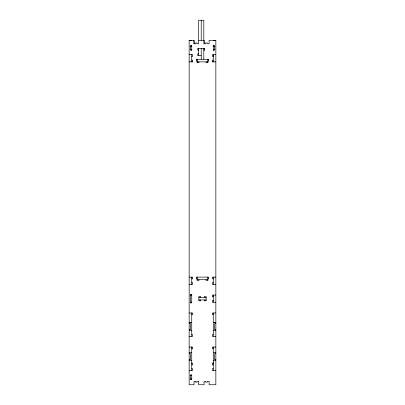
<?xml version="1.0" encoding="UTF-8"?>
<svg xmlns="http://www.w3.org/2000/svg" width="405" height="405" viewBox="0 0 405 405"><rect width="100%" height="100%" fill="white"/><g stroke="black" fill="none" stroke-linecap="round" stroke-linejoin="round"><path stroke-width="0.61" d="M198.921 61.864L198.921 62.729L197.2 62.729L197.2 61.003L196.339 61.003L196.339 59.282M206.099 61.864L206.099 62.729L207.821 62.729L207.821 61.003L208.681 61.003L208.681 59.282M213.268 362.323L213.268 363.224L212.407 363.224L212.407 364.945L213.268 364.945M191.742 379.115L191.55 379.505A0.739 0.739 0 0 1 190.694 379.536L190.451 375.42A0.648 0.648 0 0 1 191.094 374.777A0.648 0.648 0 0 1 191.742 375.42L190.127 375.42M213.268 45.973L213.46 45.588A0.739 0.739 0 0 1 214.311 45.557L214.559 49.668A0.648 0.648 0 0 1 213.911 50.316A0.648 0.648 0 0 1 213.268 49.668L214.883 49.668M203.806 40.343L203.806 20.25L198.642 20.25L198.642 43.786L196.906 43.786L196.921 42.925L195.747 42.925L195.757 43.786L194.025 43.786L194.035 40.343L189.155 40.343L189.155 384.75L194.035 384.75L194.035 381.308L195.757 381.308L195.757 382.168L196.921 382.168L196.921 381.308L198.642 381.308L198.642 384.75L204.079 384.75L204.079 381.308L205.806 381.308L205.806 382.168L207.38 382.168L207.38 381.308L209.107 381.308L209.107 384.75L215.85 384.75L215.85 40.343L209.091 40.343L209.091 43.786L207.37 43.786L207.38 42.925L205.791 42.925L205.791 43.786L204.069 43.786L204.069 40.343L198.642 40.343M189.155 40.586L191.742 40.586M213.268 40.586L215.85 40.586M190.127 46.079L191.742 46.079M213.268 46.079L214.883 46.079M203.796 50.098L204.667 50.098L204.667 48.377L197.767 48.377L197.767 50.098L198.642 50.098M190.127 49.668L191.742 49.668A0.648 0.648 0 0 1 191.094 50.316A0.648 0.648 0 0 1 190.451 49.668L190.644 45.588A0.739 0.739 0 0 1 191.494 45.557L191.742 45.973M198.642 53.83L197.767 53.83L197.767 55.551L201.224 55.551M189.155 54.69L192.603 54.69L192.603 56.411L191.742 56.411M215.85 54.69L212.407 54.69L212.407 56.411L213.268 56.411M196.217 59.282L208.777 59.282M191.742 60.142L192.613 60.142L192.613 61.864M213.278 60.142L212.407 60.142L212.417 61.864M189.145 61.864L192.901 61.864M197.078 61.864L207.912 61.864M212.093 61.864L215.85 61.864M189.15 277.121L192.603 277.121L192.603 278.842L191.742 278.842M215.855 277.121L212.407 277.121L212.407 278.842L213.268 278.842M197.2 278.842L196.339 278.842L196.339 277.121L208.681 277.121L208.681 278.842L207.821 278.842M197.088 279.703L207.922 279.703M191.742 282.574L192.603 282.574L192.603 284.295L189.155 284.295M213.268 282.574L212.407 282.574L212.407 284.295L215.85 284.295M190.127 295.058L191.742 295.058A0.648 0.648 0 0 0 191.094 294.415A0.648 0.648 0 0 0 190.451 295.058L190.451 302.236A0.648 0.648 0 0 0 191.094 302.879A0.648 0.648 0 0 0 191.742 302.236L190.127 302.236M215.85 295.058L212.407 295.058L212.407 296.784L213.268 296.784M213.268 296.495L213.587 296.495M198.698 297.356L206.307 297.356M198.698 299.938L206.307 299.938M213.268 300.515L212.407 300.515L212.407 302.236L215.85 302.236M213.268 300.799L213.587 300.799M189.155 312.999L192.603 312.999L192.603 314.72L191.742 314.72M215.85 312.999L212.407 312.999L212.407 314.72L213.268 314.72M189.155 322.679L191.742 322.679M213.268 322.679L215.85 322.679M189.155 322.714L191.742 322.714M213.268 322.714L215.85 322.714M189.155 323.696L190.451 323.696L190.451 329.721L189.155 329.721M215.85 323.696L214.559 323.696L214.559 329.721L215.85 329.721M189.155 330.708L191.742 330.743M213.268 330.743L215.85 330.708M191.742 334.596L192.603 334.596L192.603 336.317L189.155 336.317M213.268 334.596L212.407 334.596L212.407 336.317L215.85 336.317M189.155 347.08L192.603 347.08L192.603 348.801L191.742 348.801M215.85 347.08L212.407 347.08L212.407 348.801L213.268 348.801M189.155 352.654L191.742 352.654M213.268 352.689L215.85 352.689M189.155 353.676L190.451 353.676L190.451 359.701L189.155 359.701M215.85 353.676L214.559 353.676L214.559 359.701L215.85 359.701M189.155 360.718L191.742 360.683M213.268 360.718L215.85 360.718M191.418 363.148L191.742 363.148M213.268 363.148L213.587 363.148M191.742 363.224L192.603 363.224L192.603 364.945L191.742 364.945M191.742 368.677L192.603 368.677L192.603 370.398L189.155 370.398M213.268 368.677L212.407 368.677L212.407 370.398L215.85 370.398M190.127 379.009L191.742 379.009M213.278 45.289L213.278 46.529M213.278 54.574L213.278 56.432M213.268 40.343L213.268 40.687M213.268 45.112L213.268 50.422M213.268 54.69L213.258 61.864M213.268 277.121L213.268 284.512M213.268 295.058L213.268 302.343M213.268 312.893L213.268 336.317M213.268 346.867L213.268 370.828M207.805 59.282L207.821 62.729M207.811 277.121L207.821 280.564L206.099 280.564L206.099 279.703M204.657 48.377L204.657 50.098M204.373 297.356L204.373 296.495L206.099 296.495L206.099 300.799L204.373 300.799L204.373 299.938M204.079 40.343L204.079 43.786M203.806 48.377L203.806 59.282M201.224 20.25L201.224 40.343M201.224 48.377L201.224 59.282M200.642 297.356L200.642 296.495L198.921 296.495L198.921 300.799L200.642 300.799L200.642 299.938M198.921 279.703L198.921 280.564L197.2 280.564L197.194 277.121M198.642 48.377L198.642 55.551M197.189 59.282L197.2 62.729M194.025 40.343L194.025 43.786M191.742 40.343L191.742 40.687M191.742 45.112L191.742 50.422M191.752 54.574L191.732 61.864M191.742 277.121L191.742 284.512M191.742 294.197L191.742 303.097M191.742 312.857L191.742 336.317M191.742 346.867L191.742 370.828M191.742 374.777L191.742 379.657"/></g></svg>
